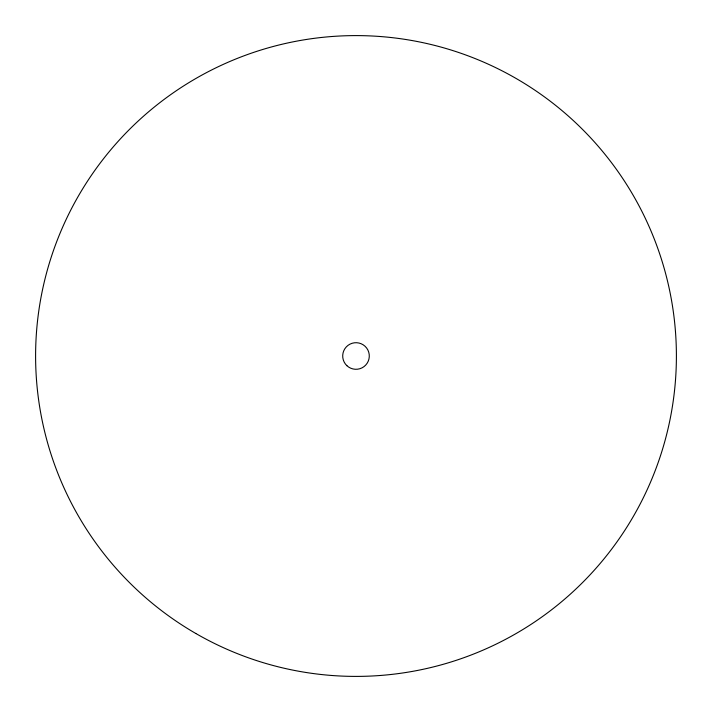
<?xml version="1.0" encoding="UTF-8"?>
<svg xmlns="http://www.w3.org/2000/svg" width="712" height="712" viewBox="0 0 712 712"><rect width="100%" height="100%" fill="white"/><g stroke="black" fill="none" stroke-linecap="round" stroke-linejoin="round"><path stroke-width="1.07" d="M195.8 633.475A320.4 320.4 0 0 0 676.4 356A320.4 320.4 0 0 0 195.8 78.525A320.4 320.4 0 0 0 195.8 633.475M346.886 365.683A13.297 13.297 0 0 0 368.941 359.053A13.297 13.297 0 0 0 352.173 343.264A13.297 13.297 0 0 0 346.886 365.683"/></g></svg>
